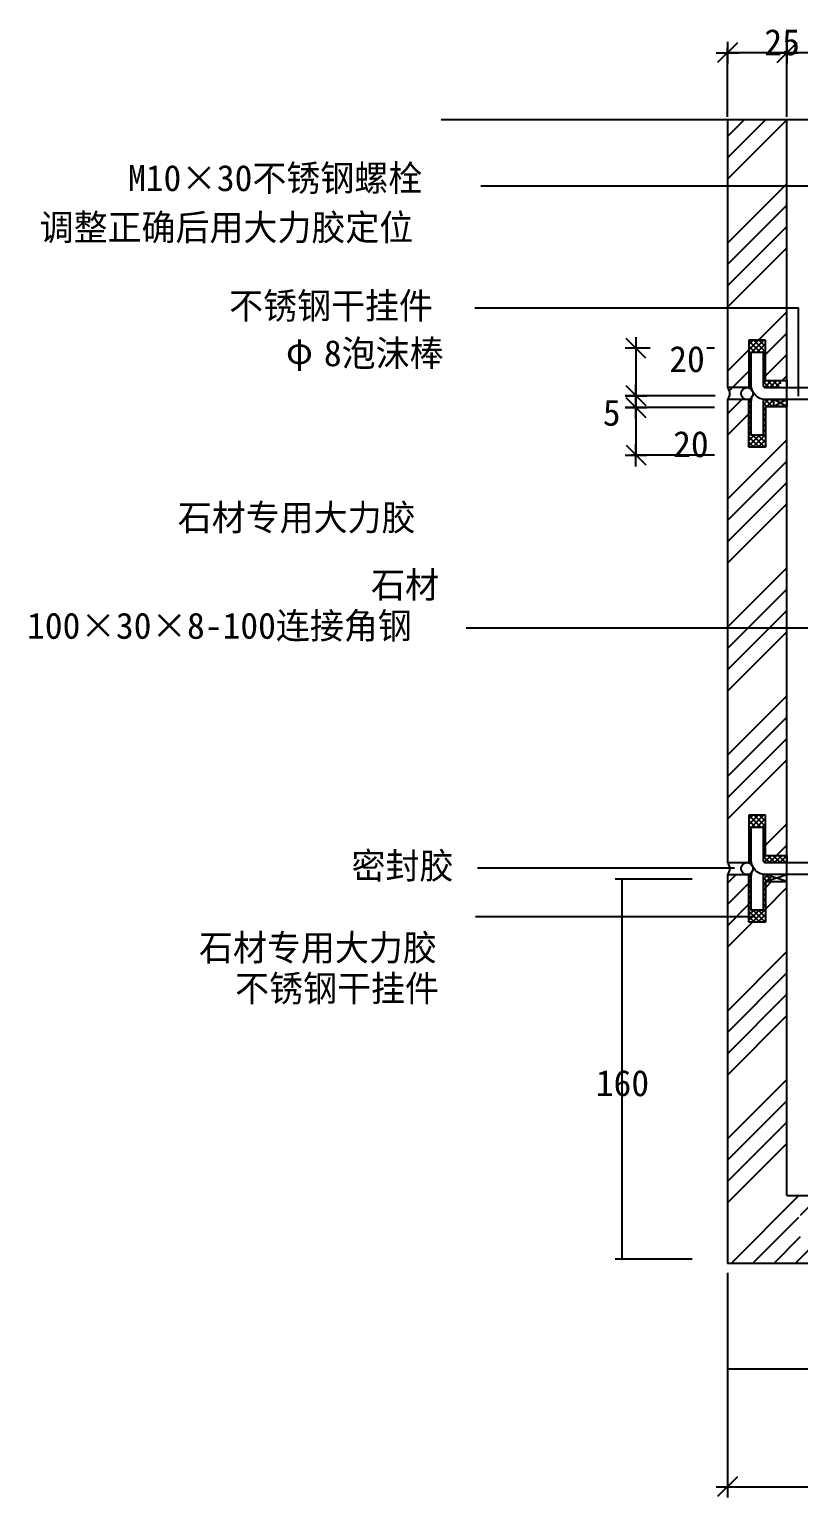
# Model space of a CAD drawing. Header units: metres. Extents: x -3868 to 3996, y 1469 to 2808.
# Drawn here: x 3080 to 3403, y 1606 to 2224 of the extents above; entities that cross this region are included whole.
import ezdxf

# ---------------------------------------------------------------- set-up
doc = ezdxf.new("R2010")
doc.units = ezdxf.units.M
for name, color, linetype in [('212', 2, 'Continuous'), ('3', 5, 'Continuous'), ('4', 4, 'Continuous'), ('7', 7, 'Continuous'), ('BH', 3, 'Continuous'), ('Dim', 3, 'Continuous'), ('TEXT', 7, 'Continuous')]:
    doc.layers.add(name, color=color, linetype=linetype)

# ---------------------------------------------------------------- blocks, each defined once
blk = doc.blocks.new('_ArchTick')
for p, q in [((0.57, 0), (-0.57, 0)), ((0, -0.55), (0, 0.55))]:
    blk.add_line(p, q)
at = {"color": 0, "linetype": 'ByBlock'}
blk.add_lwpolyline([(-0.5, -0.5), (0.5, 0.5)], dxfattribs=at)

msp = doc.modelspace()

# ---------------------------------------------------------------- hatches: boundary and pattern name
h = msp.add_hatch()
h.set_pattern_fill('ANSI34', scale=2)
h.paths.add_polyline_path([(3398.52, 2065.42), (3389.52, 2065.42), (3389.52, 2048.42), (3382.52, 2048.42), (3382.52, 2068.42), (3373.52, 2068.42), (3373.52, 1873.42), (3382.52, 1873.42), (3382.52, 1893.42), (3389.52, 1893.42), (3389.52, 1876.42), (3398.52, 1876.42)])
h.paths.add_polyline_path([(3373.52, 2073.42), (3382.52, 2073.42), (3382.52, 2093.42), (3389.52, 2093.42), (3389.52, 2076.42), (3398.52, 2076.42), (3398.52, 2186.18), (3373.52, 2186.18)])
h = msp.add_hatch()
h.set_pattern_fill('ANSI37', scale=0.5)
h.paths.add_polyline_path([(3389.52, 2048.42), (3382.52, 2048.42), (3382.52, 2068.42), (3381.78, 2068.42, 0.29), (3384.03, 2069.83, 0.1), (3383.52, 2067.42), (3383.52, 2053.42), (3388.52, 2053.42), (3388.52, 2067.42, -0.41), (3389.52, 2068.42), (3393.02, 2068.42), (3393.02, 2065.42), (3389.52, 2065.42)])
h.paths.add_polyline_path([(3389.52, 2076.42), (3396.02, 2076.42), (3396.02, 2073.42), (3389.52, 2073.42, -0.41), (3388.52, 2074.42), (3388.52, 2088.42), (3383.52, 2088.42), (3383.52, 2074.42, 0.1), (3384.03, 2072.02, 0.29), (3381.78, 2073.42), (3382.52, 2073.42), (3382.52, 2093.42), (3389.52, 2093.42)])
h = msp.add_hatch()
h.set_pattern_fill('ANSI37', scale=0.5)
h.paths.add_polyline_path([(3389.52, 1848.42), (3382.52, 1848.42), (3382.52, 1868.42), (3381.78, 1868.42, 0.29), (3384.03, 1869.83, 0.1), (3383.52, 1867.42), (3383.52, 1853.42), (3388.52, 1853.42), (3388.52, 1867.42, -0.41), (3389.52, 1868.42), (3394.02, 1866.92), (3389.52, 1865.42)])
h.paths.add_polyline_path([(3389.52, 1876.42), (3398.52, 1876.42), (3398.52, 1873.42), (3389.52, 1873.42, -0.41), (3388.52, 1874.42), (3388.52, 1888.42), (3383.52, 1888.42), (3383.52, 1874.42, 0.1), (3384.03, 1872.02, 0.29), (3381.78, 1873.42), (3382.52, 1873.42), (3382.52, 1893.42), (3389.52, 1893.42)])
h = msp.add_hatch()
h.set_pattern_fill('ANSI34', scale=2)
h.paths.add_polyline_path([(3398.52, 1865.42), (3389.52, 1865.42), (3389.52, 1848.42), (3382.52, 1848.42), (3382.52, 1868.42), (3373.52, 1868.42), (3373.52, 1704.68), (3548.52, 1704.68), (3548.52, 1733.23), (3468.52, 1733.23), (3468.52, 1723.96), (3483.52, 1723.96), (3483.52, 1715.96), (3403.52, 1715.96), (3403.52, 1724.96), (3418.52, 1724.96), (3418.52, 1733.23), (3398.52, 1733.23)])
at = {"layer": 'BH'}
h = msp.add_hatch(dxfattribs=at)
h.set_pattern_fill('ANSI38', scale=10)
h.paths.add_polyline_path([(3384.28, 2068.42, -0.41), (3381.78, 2070.92, -0.41), (3384.28, 2073.42), (3373.52, 2073.42, -0.41), (3373.52, 2068.42)])
h = msp.add_hatch(dxfattribs=at)
h.set_pattern_fill('ANSI38', scale=10)
h.paths.add_polyline_path([(3379.28, 1870.92, -0.41), (3381.78, 1873.42), (3373.52, 1873.42, -0.41), (3373.52, 1868.42), (3381.78, 1868.42, -0.41)])

# ---------------------------------------------------------------- linework, layer by layer
for p, q in [((3373.52, 2187.52), (3373.52, 2216.44)), ((3398.52, 2214.44), (3373.52, 2214.44)), ((3398.52, 2187.52), (3398.52, 2216.44)), ((3398.52, 2187.52), (3398.52, 2216.44)), ((3458.52, 2214.44), (3398.52, 2214.44)), ((3398.52, 1733.23), (3623.4, 1733.23)), ((3373.52, 1700.68), (3373.52, 1608.63)), ((3373.52, 1610.63), (3633.52, 1610.63))]:
    msp.add_line(p, q)
at = {"layer": '3'}
for p, q in [((3398.52, 2076.42), (3398.52, 2073.42)), ((3398.52, 2065.42), (3393.02, 2068.42)), ((3398.52, 2068.42), (3393.02, 2065.42)), ((3398.52, 1876.42), (3398.52, 1873.42))]:
    msp.add_line(p, q, dxfattribs=at)
for centre in [(3381.78, 2070.92), (3381.78, 1870.92)]:
    msp.add_circle(centre, 2.5, dxfattribs=at)
for centre in [(3370.96, 2070.92), (3370.96, 1870.92)]:
    msp.add_arc(centre, 3.58, 315.71, 44.29, dxfattribs=at)
at = {"layer": '4'}
for p, q in [((3373.52, 2186.18), (3373.52, 2073.42)), ((3398.52, 1733.23), (3398.52, 2186.18)), ((3382.52, 2093.42), (3382.52, 2073.42)), ((3389.52, 2093.42), (3382.52, 2093.42)), ((3389.52, 2076.42), (3389.52, 2093.42)), ((3382.52, 2073.42), (3373.52, 2073.42)), ((3389.52, 2076.42), (3398.52, 2076.42)), ((3382.52, 2068.42), (3373.52, 2068.42)), ((3373.52, 2068.42), (3373.52, 1873.42)), ((3382.52, 2048.42), (3382.52, 2068.42)), ((3389.52, 2065.42), (3398.52, 2065.42)), ((3389.52, 2065.42), (3389.52, 2048.42)), ((3389.52, 2048.42), (3382.52, 2048.42)), ((3382.52, 1893.42), (3382.52, 1873.42)), ((3389.52, 1893.42), (3382.52, 1893.42)), ((3389.52, 1876.42), (3389.52, 1893.42)), ((3373.52, 1873.42), (3382.52, 1873.42)), ((3389.52, 1876.42), (3398.52, 1876.42)), ((3373.52, 1868.42), (3382.52, 1868.42)), ((3373.52, 1868.42), (3373.52, 1704.68)), ((3382.52, 1848.42), (3382.52, 1868.42)), ((3389.52, 1865.42), (3398.52, 1865.42)), ((3389.52, 1865.42), (3389.52, 1848.42)), ((3389.52, 1848.42), (3382.52, 1848.42)), ((3623.4, 1704.68), (3373.52, 1704.68))]:
    msp.add_line(p, q, dxfattribs=at)
at = {"layer": '7'}
for points in [[(3389.52, 2068.42, -0.41), (3383.52, 2074.42), (3383.52, 2088.42), (3388.52, 2088.42), (3388.52, 2074.42, 0.41), (3389.52, 2073.42), (3448.52, 2073.42), (3448.52, 2068.42), (3389.52, 2068.42, 0.41), (3388.52, 2067.42), (3388.52, 2053.42), (3383.52, 2053.42), (3383.52, 2067.42, -0.16), (3384.65, 2070.92)], [(3389.52, 1868.42, -0.41), (3383.52, 1874.42), (3383.52, 1888.42), (3388.52, 1888.42), (3388.52, 1874.42, 0.41), (3389.52, 1873.42), (3448.52, 1873.42), (3448.52, 1868.42), (3389.52, 1868.42, 0.41), (3388.52, 1867.42), (3388.52, 1853.42), (3383.52, 1853.42), (3383.52, 1867.42, -0.16), (3384.65, 1870.92, -1.04)]]:
    msp.add_lwpolyline(points, format="xyb", dxfattribs=at)
msp.add_lwpolyline([(3393.02, 2068.42), (3398.52, 2068.42), (3398.52, 2065.42), (3393.02, 2065.42)], close=True, dxfattribs=at)
at = {"layer": 'BH'}
for p, q in [((3389.52, 1865.42), (3398.52, 1868.42)), ((3398.52, 1865.42), (3389.52, 1868.42)), ((3398.52, 1865.42), (3398.52, 1868.42))]:
    msp.add_line(p, q, dxfattribs=at)
at = {"layer": 'Dim'}
for p, q in [((3340.94, 2090.01), (3332.99, 2090.01)), ((3334.99, 2090.01), (3334.99, 2070.01)), ((3368.1, 2090.01), (3364.88, 2090.01)), ((3368.29, 2070.01), (3332.99, 2070.01)), ((3368.29, 2070.01), (3332.99, 2070.01)), ((3368, 2065.01), (3332.99, 2065.01)), ((3368, 2065.01), (3332.99, 2065.01)), ((3334.99, 2070.01), (3334.99, 2065.01)), ((3334.99, 2065.01), (3334.99, 2045.01)), ((3368.1, 2045.01), (3332.99, 2045.01)), ((3358.61, 1866.51), (3326.16, 1866.51)), ((3329.16, 1706.51), (3329.16, 1866.51)), ((3358.61, 1706.51), (3326.16, 1706.51)), ((3373.52, 1698.68), (3373.52, 1657.09)), ((3543.52, 1660.09), (3373.52, 1660.09))]:
    msp.add_line(p, q, dxfattribs=at)
for points in [[(3424.51, 2080.18), (3424.51, 2158.22), (3269.71, 2158.22)], [(3403.41, 2069.88), (3403.41, 2106.87), (3267.17, 2106.87)], [(3429.84, 1972.12), (3263.44, 1972.12)], [(3376.42, 1871.12), (3268.28, 1871.12)], [(3385.18, 1850.58), (3267.44, 1850.58)]]:
    msp.add_lwpolyline(points, dxfattribs=at)
at = {"layer": 'TEXT'}
msp.add_line((3439.69, 2186.18), (3252.98, 2186.18), dxfattribs=at)

# ---------------------------------------------------------------- block references
at = {"xscale": 8.3, "yscale": 8.3, "zscale": 8.3, "rotation": 180}
for p in [(3373.52, 2214.44), (3398.52, 2214.44), (3373.52, 1610.63)]:
    msp.add_blockref('_ArchTick', p, dxfattribs=at)
at = {"xscale": 8.3, "yscale": 8.3, "zscale": 8.3}
msp.add_blockref('_ArchTick', (3398.52, 2214.44), dxfattribs=at)
at = {"layer": 'Dim', "xscale": 8.3, "yscale": 8.3, "zscale": 8.3}
for p, rotation in [((3334.99, 2090.01), 90), ((3334.99, 2070.01), 90), ((3334.99, 2070.01), 270), ((3334.99, 2065.01), 270), ((3334.99, 2065.01), 90), ((3334.99, 2045.01), 270)]:
    msp.add_blockref('_ArchTick', p, dxfattribs=dict(at, rotation=rotation))

# ---------------------------------------------------------------- texts
at = {"insert": (3389.04, 2224.4), "char_height": 11, "attachment_point": 1}
msp.add_mtext('25', dxfattribs=at)
at = {"layer": '212'}
msp.add_text('φ', height=11, dxfattribs=at).set_placement((3187.62, 2083.41))
at = {"layer": 'Dim', "char_height": 11, "attachment_point": 1}
for s, insert in [('20', (3349, 2090.97)), ('5', (3321.03, 2068.4)), ('20', (3350.63, 2055.16)), ('\\A1;160', (3318.07, 1786.11))]:
    msp.add_mtext(s, dxfattribs=dict(at, insert=insert))
at = {"layer": 'TEXT'}
for s, p in [('M10×30不锈钢螺栓', (3121.12, 2156.19)), ('调整正确后用大力胶定位', (3083.94, 2135.42)), ('不锈钢干挂件', (3163.71, 2102.41)), ('8泡沫棒', (3203.59, 2082.45)), ('100×30×8-100连接角钢', (3078.63, 1967.69)), ('密封胶', (3215.23, 1866.63)), ('不锈钢干挂件', (3166.24, 1814.99))]:
    msp.add_text(s, height=11, dxfattribs=at).set_placement(p)
at = {"layer": 'TEXT', "char_height": 11, "attachment_point": 1}
for s, insert in [('石材专用大力胶', (3142.07, 2024.25)), ('石材', (3223.47, 1995.87)), ('石材专用大力胶', (3151.02, 1843.14))]:
    msp.add_mtext(s, dxfattribs=dict(at, insert=insert))

doc.saveas('drawing.dxf')
